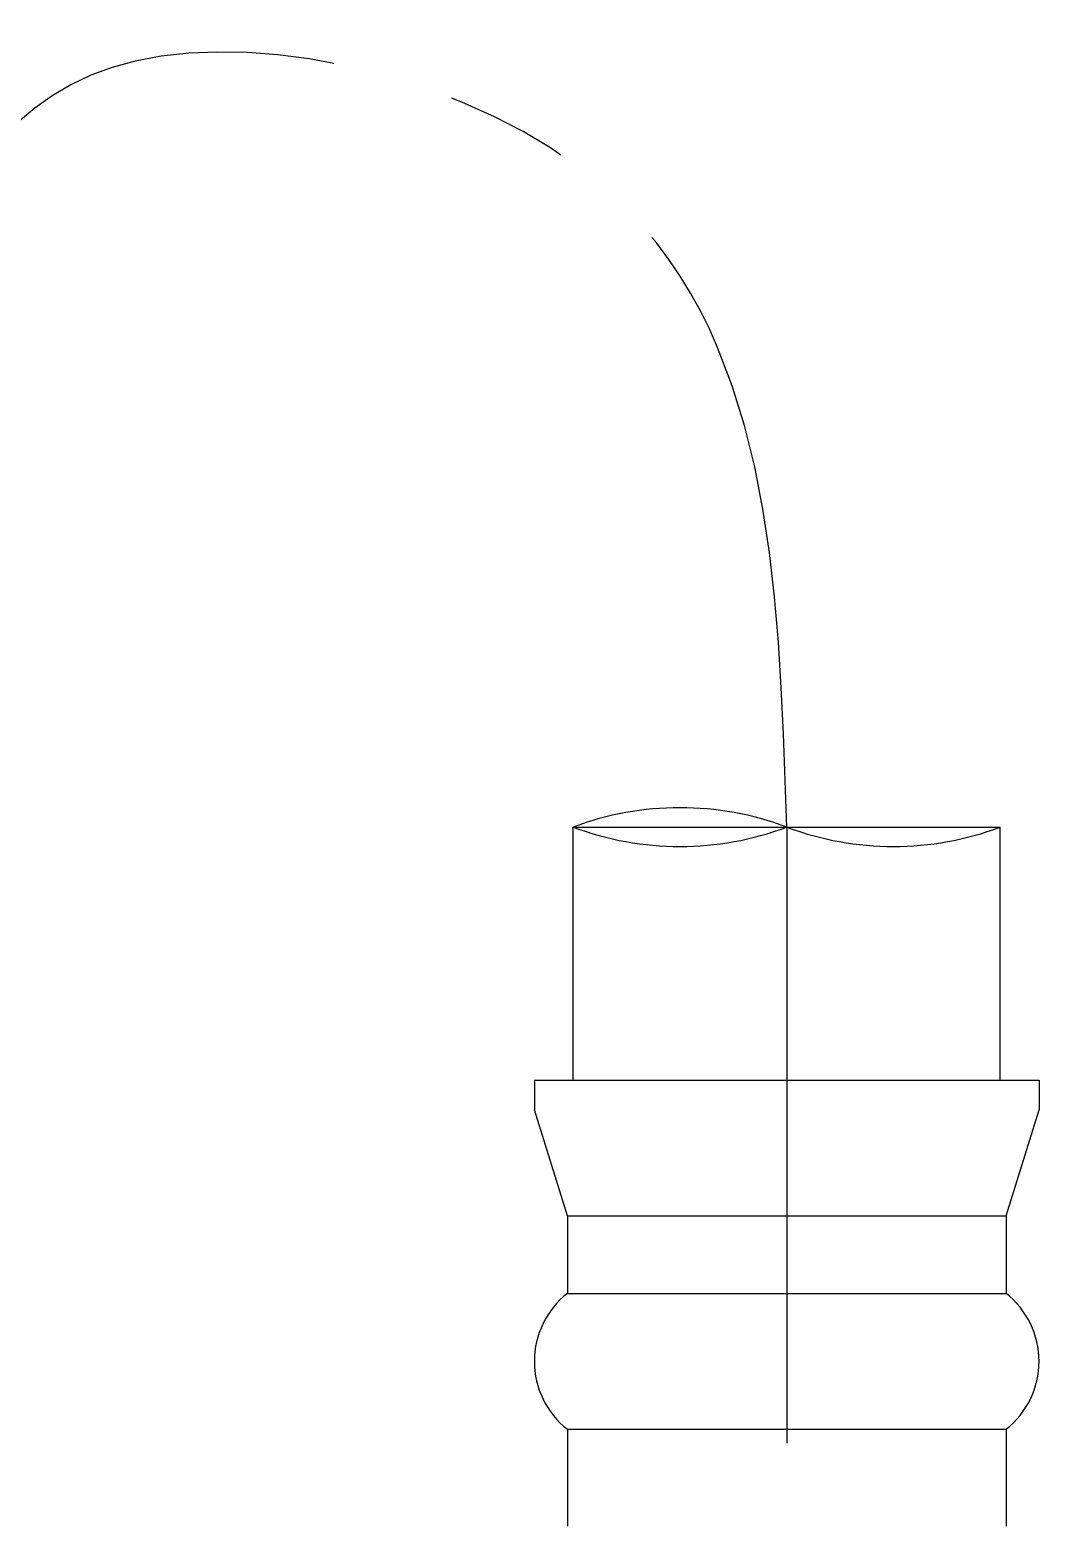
# Model space of a CAD drawing. Header units: millimetres. Extents: x 4900 to 5740, y 840 to 1434.
# Drawn here: x 5066.47 to 5092.46, y 1018.43 to 1056.96 of the extents above; entities that cross this region are included whole.
import ezdxf

# ---------------------------------------------------------------- set-up
doc = ezdxf.new("R2010")
doc.units = ezdxf.units.MM
doc.linetypes.add('CENTERX2', pattern=[101.6, 63.5, -12.7, 12.7, -12.7])
doc.layers.add('CENTER', color=1, linetype='CENTERX2')

msp = doc.modelspace()

# ---------------------------------------------------------------- linework, layer by layer
for p, q in [((5080.461, 1036.417, 0), (5091.461, 1036.417, 0)), ((5080.461, 1029.898, 0), (5080.461, 1036.417, 0)), ((5091.461, 1029.898, 0), (5091.461, 1036.417, 0)), ((5079.461, 1029.898, 0), (5092.461, 1029.898, 0)), ((5079.461, 1029.898, 0), (5079.461, 1029.131, 0)), ((5092.461, 1029.898, 0), (5092.461, 1029.131, 0)), ((5080.311, 1026.398, 0), (5079.461, 1029.131, 0)), ((5091.611, 1026.398, 0), (5092.461, 1029.131, 0)), ((5080.311, 1026.398, 0), (5080.311, 1024.398, 0)), ((5080.311, 1026.398, 0), (5091.611, 1026.398, 0)), ((5091.611, 1026.398, 0), (5091.611, 1024.398, 0)), ((5080.311, 1024.398, 0), (5091.611, 1024.398, 0)), ((5080.311, 1020.898, 0), (5091.611, 1020.898, 0)), ((5080.311, 1020.898, 0), (5080.311, 1018.398, 0)), ((5091.611, 1020.898, 0), (5091.611, 1018.398, 0))]:
    msp.add_line(p, q)
for centre, radius, start, end in [((5083.211, 1029.104, 0), 7.812, 69.3903, 110.6097), ((5083.211, 1043.729, 0), 7.812, 249.3903, 290.6097), ((5088.711, 1043.729, 0), 7.812, 249.3903, 290.6097), ((5081.687, 1022.648, 0), 2.226, 128.187, 231.813), ((5090.234, 1022.648, 0), 2.226, 308.187, 51.813)]:
    msp.add_arc(centre, radius, start, end)
at = {"layer": 'CENTER', "ltscale": 0.25}
msp.add_line((5085.961, 1036.417, 0), (5085.961, 997.192, 0), dxfattribs=at)
msp.add_spline([(5085.961, 1036.417, 0), (5081.154, 1052.983, 0), (5069.175, 1056.157, 0), (5056.563, 1011.824, 0), (5042.87, 1010.053, 0), (5035.735, 1037.076), (5035.735, 1047.631)], degree=3, dxfattribs=at)

doc.saveas('drawing.dxf')
